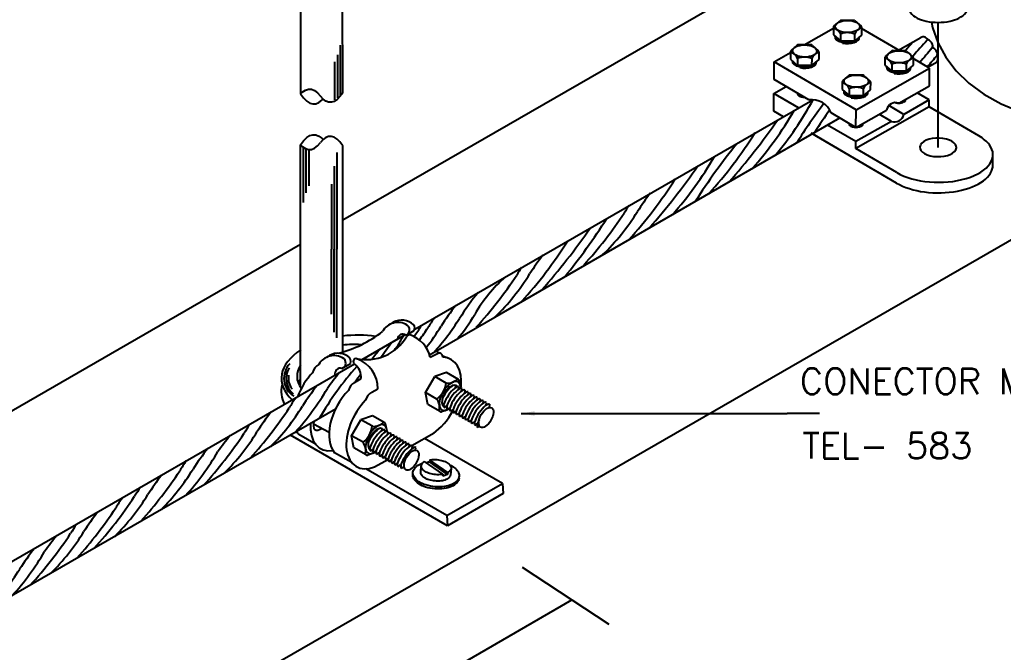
# Model space of a CAD drawing. Header units: millimetres. Extents: x -6438.6 to -6417.3, y -4691 to -4675.7.
# Drawn here: x -6430.24 to -6422.6, y -4684.04 to -4679.13 of the extents above; entities that cross this region are included whole.
import ezdxf

# ---------------------------------------------------------------- set-up
doc = ezdxf.new("R2010")
doc.units = ezdxf.units.MM
doc.header["$LTSCALE"] = 10
doc.linetypes.add('DASHDOT', pattern=[1, 0.5, -0.25, 0, -0.25])
doc.layers.add('Termotécnica', color=7, linetype='Continuous')
doc.styles.add('r80', font='romans.shx')

msp = doc.modelspace()

# ---------------------------------------------------------------- linework, layer by layer
at = {"layer": 'Termotécnica', "color": 2}
for p, q in [((-6428.0586, -4677.9732), (-6428.058, -4679.7088)), ((-6427.731, -4679.7016), (-6427.7311, -4677.9753)), ((-6427.731, -4680.6885), (-6423.8037, -4678.4246)), ((-6424.1509, -4679.3295), (-6423.923, -4679.1999)), ((-6423.923, -4679.1909), (-6423.9233, -4679.2514)), ((-6423.8711, -4679.1416), (-6423.9191, -4679.1827)), ((-6423.7629, -4679.1396), (-6423.8639, -4679.139)), ((-6423.7558, -4679.1423), (-6423.7083, -4679.184)), ((-6423.7046, -4679.1923), (-6423.7049, -4679.2528)), ((-6423.4086, -4679.3744), (-6423.7046, -4679.201)), ((-6423.9233, -4679.2514), (-6423.869, -4679.2991)), ((-6423.8687, -4679.2444), (-6423.869, -4679.2991)), ((-6423.7595, -4679.2451), (-6423.7599, -4679.2998)), ((-6423.7049, -4679.2528), (-6423.7599, -4679.2998)), ((-6423.4216, -4679.3739), (-6423.2438, -4679.2714)), ((-6424.2031, -4679.3314), (-6424.2511, -4679.3724)), ((-6424.0949, -4679.3294), (-6424.1959, -4679.3288)), ((-6424.0877, -4679.3321), (-6424.0402, -4679.3738)), ((-6423.7599, -4679.2998), (-6423.869, -4679.2991)), ((-6423.8553, -4679.3085), (-6423.851, -4679.2992)), ((-6423.8553, -4679.3085), (-6423.8553, -4679.2993)), ((-6423.8525, -4679.3065), (-6423.849, -4679.2992)), ((-6423.8525, -4679.3158), (-6423.8525, -4679.3065)), ((-6424.3827, -4679.4613), (-6424.255, -4679.3887)), ((-6424.2549, -4679.3807), (-6424.2553, -4679.4412)), ((-6424.2006, -4679.4341), (-6424.201, -4679.4888)), ((-6424.0915, -4679.4348), (-6424.0918, -4679.4895)), ((-6424.0365, -4679.3821), (-6424.0369, -4679.4426)), ((-6423.5225, -4679.4255), (-6423.5229, -4679.486)), ((-6423.5225, -4679.4255), (-6423.5229, -4679.486)), ((-6423.4707, -4679.3762), (-6423.5187, -4679.4173)), ((-6423.3625, -4679.3743), (-6423.4635, -4679.3736)), ((-6423.3554, -4679.377), (-6423.3079, -4679.4186)), ((-6423.3554, -4679.377), (-6423.3079, -4679.4186)), ((-6423.3041, -4679.4269), (-6423.3045, -4679.4874)), ((-6423.1772, -4679.51), (-6423.3042, -4679.4356)), ((-6424.3835, -4679.5978), (-6424.3827, -4679.4613)), ((-6423.7467, -4679.834), (-6424.3827, -4679.4613)), ((-6424.2553, -4679.4412), (-6424.201, -4679.4888)), ((-6424.0918, -4679.4895), (-6424.201, -4679.4888)), ((-6424.1873, -4679.4983), (-6424.183, -4679.4889)), ((-6424.1873, -4679.4983), (-6424.1872, -4679.4891)), ((-6424.1845, -4679.4963), (-6424.181, -4679.489)), ((-6424.1845, -4679.5055), (-6424.1845, -4679.4963)), ((-6424.0369, -4679.4426), (-6424.0918, -4679.4895)), ((-6423.7467, -4679.834), (-6423.1772, -4679.51)), ((-6423.5229, -4679.486), (-6423.4686, -4679.5337)), ((-6423.4682, -4679.479), (-6423.4686, -4679.5337)), ((-6423.3591, -4679.4797), (-6423.3594, -4679.5344)), ((-6423.3045, -4679.4874), (-6423.3594, -4679.5344)), ((-6423.1899, -4679.5025), (-6423.1219, -4679.4633)), ((-6423.1781, -4679.6465), (-6423.1772, -4679.51)), ((-6423.8026, -4679.566), (-6423.8507, -4679.607)), ((-6423.6944, -4679.564), (-6423.7955, -4679.5634)), ((-6423.6873, -4679.5667), (-6423.6398, -4679.6084)), ((-6423.3594, -4679.5344), (-6423.4686, -4679.5337)), ((-6423.4549, -4679.5431), (-6423.4506, -4679.5338)), ((-6423.4549, -4679.5431), (-6423.4548, -4679.5339)), ((-6423.4521, -4679.5412), (-6423.4486, -4679.5338)), ((-6423.4521, -4679.5504), (-6423.4521, -4679.5412)), ((-6424.3842, -4679.707), (-6424.2893, -4679.653)), ((-6424.1127, -4679.7565), (-6424.3835, -4679.5978)), ((-6423.8545, -4679.6153), (-6423.8549, -4679.6758)), ((-6423.6361, -4679.6167), (-6423.6365, -4679.6772)), ((-6423.4154, -4679.7815), (-6423.1781, -4679.6465)), ((-6424.3851, -4679.8435), (-6424.3842, -4679.707)), ((-6424.1934, -4679.8188), (-6424.3842, -4679.707)), ((-6423.8549, -4679.6758), (-6423.8006, -4679.7234)), ((-6423.8002, -4679.6688), (-6423.8006, -4679.7234)), ((-6423.6914, -4679.7241), (-6423.8006, -4679.7234)), ((-6423.7869, -4679.7329), (-6423.7826, -4679.7236)), ((-6423.7869, -4679.7329), (-6423.7868, -4679.7237)), ((-6423.7841, -4679.7402), (-6423.784, -4679.7309)), ((-6423.784, -4679.7309), (-6423.7806, -4679.7236)), ((-6423.6911, -4679.6695), (-6423.6914, -4679.7241)), ((-6423.6365, -4679.6772), (-6423.6914, -4679.7241)), ((-6423.1788, -4679.7557), (-6423.273, -4679.7005)), ((-6427.1723, -4681.5361), (-6424.0825, -4679.7549)), ((-6423.1791, -4679.8103), (-6423.7486, -4680.1343)), ((-6423.3772, -4679.8686), (-6423.4928, -4679.8009)), ((-6423.1788, -4679.7557), (-6423.3772, -4679.8686)), ((-6423.3624, -4679.7573), (-6423.3675, -4679.7543)), ((-6423.1791, -4679.8103), (-6423.1788, -4679.7557)), ((-6422.7933, -4680.0362), (-6423.1791, -4679.8103)), ((-6424.3113, -4679.8868), (-6424.3851, -4679.8435)), ((-6423.7476, -4679.9705), (-6423.94, -4679.8577)), ((-6423.7476, -4679.9705), (-6423.7467, -4679.834)), ((-6423.7476, -4679.9705), (-6423.5103, -4679.8355)), ((-6423.4727, -4679.9229), (-6423.567, -4679.8677)), ((-6426.549, -4681.4418), (-6423.8731, -4679.8969)), ((-6423.7483, -4680.0797), (-6423.9674, -4679.9513)), ((-6423.7865, -4679.9542), (-6423.7931, -4679.9564)), ((-6423.4727, -4679.9229), (-6423.7483, -4680.0797)), ((-6423.709, -4679.9485), (-6423.7003, -4679.9558)), ((-6423.7036, -4679.9569), (-6423.7023, -4679.9578)), ((-6423.4327, -4680.4016), (-6424.0942, -4680.014)), ((-6423.4327, -4680.4016), (-6424.0852, -4680.0193)), ((-6428.058, -4681.9852), (-6428.058, -4680.1062)), ((-6427.7309, -4681.7139), (-6427.731, -4680.1127)), ((-6423.7486, -4680.1343), (-6423.7483, -4680.0797)), ((-6432.5949, -4686.6349), (-6421.3636, -4680.1604)), ((-6423.4297, -4680.3212), (-6423.7486, -4680.1343)), ((-6422.6855, -4680.2604), (-6422.686, -4680.1903)), ((-6430.8864, -4682.5075), (-6428.058, -4680.8771)), ((-6427.0566, -4681.7348), (-6426.549, -4681.4418)), ((-6427.5795, -4681.7711), (-6427.248, -4681.5797)), ((-6427.2779, -4681.597), (-6427.248, -4681.5797)), ((-6430.7641, -4683.6081), (-6427.64, -4681.8061)), ((-6427.957, -4681.9891), (-6427.64, -4681.8061)), ((-6426.9263, -4681.8724), (-6427.0163, -4681.9036)), ((-6426.8316, -4681.9271), (-6426.9263, -4681.8724)), ((-6427.0883, -4682.0282), (-6427.0163, -4681.9036)), ((-6426.9278, -4681.955), (-6427.0163, -4681.9036)), ((-6426.8135, -4681.9947), (-6426.8246, -4681.9368)), ((-6427.0703, -4682.1218), (-6427.0883, -4682.0282)), ((-6427.0003, -4682.0791), (-6427.0883, -4682.0282)), ((-6426.8553, -4681.9718), (-6426.8578, -4681.9912)), ((-6426.8553, -4681.9718), (-6426.8578, -4681.9912)), ((-6426.8314, -4681.9836), (-6426.8341, -4682.0049)), ((-6426.8077, -4681.9973), (-6426.8104, -4682.0186)), ((-6426.784, -4682.011), (-6426.7865, -4682.0303)), ((-6426.7584, -4682.0253), (-6426.7609, -4682.0447)), ((-6426.7354, -4682.0391), (-6426.738, -4682.0585)), ((-6426.7117, -4682.0529), (-6426.7142, -4682.0722)), ((-6426.688, -4682.0667), (-6426.6905, -4682.086)), ((-6426.6648, -4682.0802), (-6426.6673, -4682.0995)), ((-6426.6414, -4682.0937), (-6426.6439, -4682.113)), ((-6426.6177, -4682.1069), (-6426.6202, -4682.1262)), ((-6430.8002, -4683.8917), (-6427.7862, -4682.1558)), ((-6426.9756, -4682.1765), (-6427.0703, -4682.1218)), ((-6426.9, -4682.1555), (-6426.9637, -4682.1776)), ((-6426.9558, -4682.124), (-6426.9456, -4682.1182)), ((-6426.9558, -4682.124), (-6426.9456, -4682.1182)), ((-6426.9432, -4682.144), (-6426.9219, -4682.1319)), ((-6426.9195, -4682.1576), (-6426.8982, -4682.1456)), ((-6426.8958, -4682.1713), (-6426.8745, -4682.1592)), ((-6426.8703, -4682.1857), (-6426.849, -4682.1736)), ((-6426.5912, -4682.1194), (-6426.5942, -4682.1444)), ((-6427.6612, -4682.3637), (-6427.5892, -4682.239)), ((-6427.4992, -4682.2078), (-6427.5892, -4682.239)), ((-6427.5007, -4682.2904), (-6427.5892, -4682.239)), ((-6427.4045, -4682.2625), (-6427.4992, -4682.2078)), ((-6426.8473, -4682.1995), (-6426.826, -4682.1874)), ((-6426.8236, -4682.2133), (-6426.8022, -4682.2012)), ((-6426.7998, -4682.227), (-6426.7785, -4682.215)), ((-6426.7766, -4682.2406), (-6426.7553, -4682.2285)), ((-6426.7532, -4682.254), (-6426.7319, -4682.242)), ((-6426.7295, -4682.2672), (-6426.7082, -4682.2551)), ((-6426.3469, -4682.1903), (-6424.2813, -4682.1903)), ((-6424.0313, -4682.1903), (-6424.2813, -4682.1903)), ((-6427.8365, -4682.3373), (-6427.9574, -4682.2736)), ((-6427.4282, -4682.3073), (-6427.4307, -4682.3267)), ((-6427.4043, -4682.3191), (-6427.407, -4682.3404)), ((-6427.3864, -4682.3302), (-6427.3976, -4682.2723)), ((-6427.3806, -4682.3327), (-6427.3833, -4682.354)), ((-6426.7048, -4682.2802), (-6426.6835, -4682.2682)), ((-6426.684, -4682.2988), (-6426.6692, -4682.2886)), ((-6426.9169, -4683.0629), (-6428.1371, -4682.3585)), ((-6427.6432, -4682.4572), (-6427.6612, -4682.3637)), ((-6427.5732, -4682.4145), (-6427.6612, -4682.3637)), ((-6427.3569, -4682.3464), (-6427.3594, -4682.3657)), ((-6427.3313, -4682.3608), (-6427.3338, -4682.3801)), ((-6427.3083, -4682.3746), (-6427.3109, -4682.3939)), ((-6427.2846, -4682.3884), (-6427.2871, -4682.4077)), ((-6427.2609, -4682.4021), (-6427.2634, -4682.4215)), ((-6426.491, -4682.7331), (-6427.0961, -4682.3838)), ((-6427.5485, -4682.5119), (-6427.6432, -4682.4572)), ((-6427.5287, -4682.4595), (-6427.5185, -4682.4536)), ((-6427.5161, -4682.4794), (-6427.4948, -4682.4673)), ((-6427.4924, -4682.4931), (-6427.4711, -4682.481)), ((-6427.2377, -4682.4157), (-6427.2402, -4682.435)), ((-6427.2143, -4682.4291), (-6427.2168, -4682.4485)), ((-6427.1906, -4682.4423), (-6427.1931, -4682.4616)), ((-6427.1647, -4682.4562), (-6427.1672, -4682.4755)), ((-6427.4729, -4682.491), (-6427.5366, -4682.5131)), ((-6427.4687, -4682.5068), (-6427.4474, -4682.4947)), ((-6427.4432, -4682.5211), (-6427.4219, -4682.5091)), ((-6427.4202, -4682.5349), (-6427.3989, -4682.5229)), ((-6427.3965, -4682.5487), (-6427.3751, -4682.5366)), ((-6427.3727, -4682.5625), (-6427.3514, -4682.5504)), ((-6427.3495, -4682.576), (-6427.3282, -4682.5639)), ((-6426.9533, -4682.6628), (-6427.0949, -4682.5647)), ((-6427.0583, -4682.5658), (-6427.0807, -4682.5745)), ((-6426.9167, -4682.664), (-6427.0583, -4682.5658)), ((-6426.9155, -4682.6496), (-6427.0571, -4682.5515)), ((-6426.9237, -4682.983), (-6427.5519, -4682.6202)), ((-6427.3261, -4682.5895), (-6427.3048, -4682.5774)), ((-6427.3024, -4682.6027), (-6427.2811, -4682.5906)), ((-6427.2765, -4682.6165), (-6427.2552, -4682.6044)), ((-6427.1254, -4682.6471), (-6427.1213, -4682.5976)), ((-6426.8891, -4682.6168), (-6426.8932, -4682.6663)), ((-6426.9552, -4682.6619), (-6426.9561, -4682.6722)), ((-6426.9533, -4682.6628), (-6426.9545, -4682.6772)), ((-6426.9167, -4682.664), (-6426.9545, -4682.6772)), ((-6426.9155, -4682.6496), (-6426.9167, -4682.664)), ((-6426.9237, -4682.983), (-6426.491, -4682.7331)), ((-6426.491, -4682.7331), (-6426.4843, -4682.8131)), ((-6426.4843, -4682.8131), (-6426.9169, -4683.0629)), ((-6426.9237, -4682.983), (-6426.9169, -4683.0629))]:
    msp.add_line(p, q, dxfattribs=at)
at = {"layer": 'Termotécnica', "color": 1, "linetype": 'DASHDOT'}
msp.add_line((-6423.1102, -4680.1247), (-6423.1102, -4679.1548), dxfattribs=at)
at = {"layer": 'Termotécnica', "color": 1}
for p, q in [((-6427.7496, -4679.3308), (-6427.7496, -4679.7177)), ((-6427.7702, -4679.4068), (-6427.7702, -4679.7396)), ((-6427.7926, -4679.7561), (-6427.7926, -4679.4604)), ((-6428.0346, -4680.5528), (-6428.0346, -4680.1254)), ((-6428.0144, -4680.4766), (-6428.0144, -4680.1366)), ((-6427.994, -4680.1418), (-6427.994, -4680.4234)), ((-6427.7764, -4680.1654), (-6427.7764, -4680.9153)), ((-6427.7962, -4680.27), (-6427.7962, -4680.9153)), ((-6427.8171, -4680.4106), (-6427.8171, -4680.9153)), ((-6427.8171, -4681.42), (-6427.8171, -4680.9153)), ((-6427.7962, -4681.5607), (-6427.7962, -4680.9153)), ((-6427.7764, -4681.6042), (-6427.7764, -4680.9153)), ((-6426.338, -4683.3825), (-6425.6659, -4683.8273)), ((-6429.6885, -4685.7959), (-6425.9514, -4683.6383))]:
    msp.add_line(p, q, dxfattribs=at)
at = {"layer": 'Termotécnica', "color": 3}
for p, q in [((-6427.229, -4681.5771), (-6427.1751, -4681.5462)), ((-6427.0511, -4681.7539), (-6426.9889, -4681.7214)), ((-6426.9808, -4681.7219), (-6427.0075, -4681.7065)), ((-6426.9022, -4681.7664), (-6426.9544, -4681.7453)), ((-6427.7247, -4681.8346), (-6427.6708, -4681.8038)), ((-6427.6387, -4681.9496), (-6427.5877, -4681.9201)), ((-6427.5051, -4682.0263), (-6427.4575, -4681.9989)), ((-6426.8092, -4682.0172), (-6426.8098, -4682.0139)), ((-6427.9376, -4682.4326), (-6428.0722, -4682.3547)), ((-6427.3821, -4682.3526), (-6427.3827, -4682.3493)), ((-6427.1951, -4682.4401), (-6427.0206, -4682.341)), ((-6427.6602, -4682.5719), (-6427.794, -4682.4955)), ((-6427.4834, -4682.6059), (-6427.3764, -4682.5441))]:
    msp.add_line(p, q, dxfattribs=at)
at = {"layer": 'Termotécnica', "color": 2}
for points in [[(-6423.3393, -4679.0391, 0.00472), (-6423.3393, -4679.0403, 0.174705), (-6423.3254, -4679.0791, 0.104203), (-6423.2722, -4679.1212, 0.064948), (-6423.2029, -4679.1453, 0.051099), (-6423.1103, -4679.1548, 0.051099), (-6423.0176, -4679.1453, 0.064948), (-6422.9483, -4679.1212, 0.104203), (-6422.8952, -4679.0791, 0.174705), (-6422.8812, -4679.0403, 0.174705)], [(-6426.9533, -4682.6628, -0.016409), (-6426.9626, -4682.6643, -0.051099), (-6427.01, -4682.6652, -0.051099), (-6427.0566, -4682.6565, -0.064948), (-6427.0907, -4682.6414, -0.104203), (-6427.1158, -4682.6178, -0.492299), (-6427.0949, -4682.5647, -0.174705)], [(-6427.0571, -4682.5515, -0.016409), (-6427.0477, -4682.55, -0.051099), (-6427.0004, -4682.5491, -0.051099), (-6426.9538, -4682.5578, -0.064948), (-6426.9197, -4682.5729, -0.104203), (-6426.8945, -4682.5965, -0.174705), (-6426.8891, -4682.6168, -0.174705), (-6426.8978, -4682.6358, -0.06738), (-6426.9155, -4682.6496, -0.064948)], [(-6426.8989, -4682.5907, -0.16143), (-6426.8355, -4682.6424, -0.163967), (-6426.8269, -4682.677, -0.163967), (-6426.8411, -4682.7098, -0.105865), (-6426.8851, -4682.7418, -0.069333), (-6426.9414, -4682.7578, -0.055541), (-6427.0143, -4682.7599, -0.055541), (-6427.0859, -4682.7459, -0.069333), (-6427.1387, -4682.7208, -0.105865), (-6427.177, -4682.682, -0.163967), (-6427.1855, -4682.6474, -0.163967)], [(-6427.1855, -4682.6474, -0.163967), (-6427.1714, -4682.6146, -0.134419), (-6427.1136, -4682.5775)], [(-6426.8282, -4682.6931, -0.163967), (-6426.8424, -4682.7258, -0.105865), (-6426.8865, -4682.7578, -0.069333), (-6426.9427, -4682.7739, -0.055541), (-6427.0156, -4682.7759, -0.055541), (-6427.0872, -4682.7619, -0.069333), (-6427.14, -4682.7368, -0.105865), (-6427.1783, -4682.6981, -0.163967), (-6427.1869, -4682.6634, -0.163967)], [(-6426.8932, -4682.6663, -0.174705), (-6426.9019, -4682.6853, -0.104203), (-6426.9306, -4682.7045, -0.064948), (-6426.9667, -4682.7138, -0.051099), (-6427.0141, -4682.7147, -0.051099), (-6427.0606, -4682.706, -0.064948), (-6427.0948, -4682.6909, -0.104203), (-6427.1199, -4682.6673, -0.174705), (-6427.1254, -4682.6471, -0.174705)]]:
    msp.add_lwpolyline(points, format="xyb", dxfattribs=at)
for points in [[(-6423.162, -4679.1517), (-6423.1534, -4679.1931), (-6423.1113, -4679.3118), (-6423.0506, -4679.4245), (-6422.9711, -4679.5298), (-6422.8728, -4679.6265), (-6422.7557, -4679.7131), (-6422.6197, -4679.7882), (-6422.4649, -4679.8506), (-6422.2911, -4679.899), (-6422.1006, -4679.9336), (-6421.9044, -4679.962), (-6421.7158, -4679.9936), (-6421.5481, -4680.0375), (-6421.4147, -4680.103), (-6421.3636, -4680.1604)], [(-6428.058, -4679.7088), (-6428.0444, -4679.6952), (-6428.0205, -4679.6796), (-6427.9968, -4679.6723), (-6427.9732, -4679.6734), (-6427.9497, -4679.6828), (-6427.9264, -4679.7005), (-6427.9031, -4679.7265)], [(-6428.058, -4679.7088), (-6428.0339, -4679.7411), (-6428.0099, -4679.765), (-6427.9861, -4679.7806), (-6427.9624, -4679.7879), (-6427.9388, -4679.7868), (-6427.9153, -4679.7774), (-6427.892, -4679.7597), (-6427.8827, -4679.7493)], [(-6427.731, -4679.7016), (-6427.7531, -4679.7312), (-6427.775, -4679.7533), (-6427.7967, -4679.7677), (-6427.8183, -4679.7746), (-6427.8397, -4679.774), (-6427.861, -4679.7657), (-6427.8822, -4679.7499), (-6427.9031, -4679.7265)], [(-6428.0579, -4680.1055), (-6428.0339, -4680.0732), (-6428.0099, -4680.0493), (-6427.9861, -4680.0337), (-6427.9624, -4680.0264), (-6427.9388, -4680.0275), (-6427.9153, -4680.0368), (-6427.8919, -4680.0545), (-6427.8826, -4680.065)], [(-6427.731, -4680.1127), (-6427.7531, -4680.0831), (-6427.7749, -4680.061), (-6427.7967, -4680.0465), (-6427.8183, -4680.0397), (-6427.8397, -4680.0403), (-6427.861, -4680.0486), (-6427.8821, -4680.0644), (-6427.9031, -4680.0878)], [(-6428.0579, -4680.1055), (-6428.0443, -4680.1191), (-6428.0205, -4680.1347), (-6427.9968, -4680.142), (-6427.9732, -4680.1409), (-6427.9497, -4680.1315), (-6427.9264, -4680.1138), (-6427.9031, -4680.0878)]]:
    msp.add_lwpolyline(points, dxfattribs=at)
for centre, radius, start, end in [((-6423.912, -4679.191), 0.0109, 130.51787, 179.6333), ((-6423.946, -4679.2779), 0.0843, 23.44405, 74.13428), ((-6423.864, -4679.1499), 0.0109, 89.6333, 130.51787), ((-6423.763, -4679.1506), 0.0109, 48.74977, 89.6333), ((-6423.6824, -4679.2798), 0.0846, 105.21508, 155.73978), ((-6423.7155, -4679.1922), 0.0109, 359.6333, 48.74977), ((-6423.815, -4679.3798), 0.1457, 67.63023, 111.6581), ((-6424.196, -4679.3397), 0.0109, 89.6333, 130.51787), ((-6424.0949, -4679.3403), 0.0109, 48.74977, 89.6333), ((-6424.278, -4679.4677), 0.0843, 23.44405, 74.13428), ((-6424.244, -4679.3807), 0.0109, 130.51787, 179.6333), ((-6424.1469, -4679.5696), 0.1457, 67.63023, 111.6581), ((-6424.0144, -4679.4696), 0.0846, 105.21508, 155.73978), ((-6424.0474, -4679.382), 0.0109, 359.6333, 48.74977), ((-6423.5456, -4679.5125), 0.0843, 23.44405, 74.13428), ((-6423.5116, -4679.4256), 0.0109, 130.51787, 179.6333), ((-6423.4636, -4679.3845), 0.0109, 89.6333, 130.51787), ((-6423.3626, -4679.3852), 0.0109, 48.74977, 89.6333), ((-6423.3626, -4679.3852), 0.0109, 48.74977, 89.6333), ((-6423.282, -4679.5144), 0.0846, 105.21508, 155.73978), ((-6423.282, -4679.5144), 0.0846, 105.21508, 155.73978), ((-6423.3151, -4679.4268), 0.0109, 359.6333, 48.74977), ((-6423.3151, -4679.4268), 0.0109, 359.6333, 48.74977), ((-6423.4145, -4679.6144), 0.1457, 67.63023, 111.6581), ((-6423.7955, -4679.5743), 0.0109, 89.6333, 130.51787), ((-6423.6945, -4679.5749), 0.0109, 48.74977, 89.6333), ((-6423.8436, -4679.6153), 0.0109, 130.51787, 179.6333), ((-6423.8776, -4679.7023), 0.0843, 23.44405, 74.13428), ((-6423.7465, -4679.8042), 0.1457, 67.63023, 111.6581), ((-6423.6139, -4679.7042), 0.0846, 105.21508, 155.73978), ((-6423.647, -4679.6166), 0.0109, 359.6333, 48.74977), ((-6424.089, -4679.9141), 0.1593, 20.72627, 98.54033), ((-6423.4394, -4679.8496), 0.0722, 70.52669, 168.73991), ((-6423.4482, -4679.855), 0.0722, 250.10205, 348.31526), ((-6427.1185, -4681.9277), 0.1921, 307.99693, 352.0248), ((-6426.9163, -4681.8438), 0.1112, 263.81075, 314.50098), ((-6426.8388, -4681.9395), 0.0144, 10.88457, 60), ((-6427.0904, -4682.1448), 0.1115, 345.58178, 36.10648), ((-6426.9684, -4682.164), 0.0144, 240, 289.11647), ((-6427.4892, -4682.1793), 0.1112, 263.81075, 314.50098), ((-6427.6914, -4682.2631), 0.1921, 307.99693, 352.0248), ((-6427.4117, -4682.275), 0.0144, 10.88457, 60), ((-6427.6633, -4682.4802), 0.1115, 345.58178, 36.10648), ((-6427.5413, -4682.4995), 0.0144, 240, 289.11647)]:
    msp.add_arc(centre, radius, start, end, dxfattribs=at)
at = {"layer": 'Termotécnica', "color": 1}
for centre, radius, start, end in [((-6421.9961, -4680.4889), 1.764, 137.93938, 140.81171), ((-6421.9313, -4680.5235), 1.764, 135.71073, 141.25074), ((-6419.6886, -4682.3839), 4.6058, 138.87005, 140.68922), ((-6419.9472, -4682.2204), 4.4924, 140.66004, 140.70184), ((-6419.649, -4682.441), 4.6058, 138.87005, 140.32111), ((-6426.3319, -4678.5399), 2.5582, 319.89764, 331.64164), ((-6420.4061, -4682.4844), 4.4924, 143.05632, 147.78678), ((-6426.5478, -4678.5092), 2.674, 318.22973, 330.18659), ((-6420.2659, -4682.4026), 4.4924, 145.12354, 147.78678), ((-6428.9461, -4676.7065), 5.5992, 318.82064, 325.09035), ((-6427.4114, -4678.1985), 3.4033, 317.80346, 327.82651), ((-6421.1936, -4682.9399), 4.4924, 140.66004, 147.78678), ((-6427.167, -4678.8665), 2.674, 318.22973, 330.21708), ((-6429.5654, -4677.0638), 5.5992, 318.82064, 325.09035), ((-6428.0307, -4678.5559), 3.4033, 317.80346, 327.82651), ((-6423.5883, -4681.8131), 2.204, 142.80738, 147.30418), ((-6424.3736, -4681.3299), 1.3625, 146.38535, 149.34171), ((-6428.3813, -4678.7531), 3.4033, 317.81392, 326.42645), ((-6426.9537, -4679.6863), 1.7772, 314.20366, 328.21026), ((-6429.9852, -4677.9186), 5.1121, 321.09246, 327.35435), ((-6430.3998, -4677.5453), 5.5992, 318.82064, 325.09035), ((-6428.8651, -4679.0374), 3.4033, 317.80346, 327.82651), ((-6424.4228, -4682.2945), 2.204, 142.80738, 147.30418), ((-6427.7881, -4680.1678), 1.7772, 314.20366, 328.21026), ((-6425.2081, -4681.8114), 1.3625, 146.38535, 149.34171), ((-6425.6704, -4682.0227), 1.1976, 131.78064, 149.86313), ((-6429.2157, -4679.2346), 3.4033, 317.81392, 326.42645), ((-6425.3044, -4682.3988), 1.7903, 140.12139, 148.0944), ((-6425.1119, -4682.7031), 2.204, 142.1817, 147.30418), ((-6425.8972, -4682.22), 1.3625, 145.50024, 149.34171), ((-6428.3311, -4680.5172), 1.7735, 317.46587, 328.17167), ((-6427.7178, -4680.8403), 1.1667, 318.66887, 330.12675), ((-6427.4561, -4681.3337), 0.3779, 316.91315, 332.19693), ((-6429.9049, -4679.6431), 3.4033, 324.47418, 326.42645), ((-6428.4773, -4680.5763), 1.7772, 321.66018, 328.21026), ((-6426.1545, -4682.5621), 1.5107, 142.32265, 147.68025), ((-6427.7659, -4681.3549), 0.5557, 321.69965, 334.95073), ((-6424.0519, -4684.4373), 4.363, 141.01838, 142.32566), ((-6426.747, -4682.6446), 1.1976, 131.71722, 133.23991), ((-6428.0227, -4681.9179), 0.164, 136.53512, 237.75499), ((-6428.0141, -4681.9196), 0.1557, 147.68727, 229.42866), ((-6425.8963, -4683.3773), 2.3198, 137.98944, 150.34267), ((-6426.3811, -4683.0207), 1.7903, 140.12139, 145.1211), ((-6428.0166, -4681.9167), 0.1359, 170.42145, 217.65103), ((-6424.0519, -4684.4373), 4.363, 144.19181, 145.18636), ((-6429.6241, -4680.9541), 2.0581, 317.74159, 329.55651), ((-6426.1886, -4683.325), 2.204, 142.16311, 147.30418), ((-6426.9739, -4682.8419), 1.3625, 145.50024, 149.34171), ((-6430.9815, -4680.265), 3.4033, 318.18093, 326.42645), ((-6426.5392, -4683.5222), 2.204, 142.49014, 147.30418), ((-6429.5539, -4681.1982), 1.7772, 315.36693, 328.21026), ((-6429.9045, -4681.3954), 1.7772, 314.85085, 328.21026), ((-6427.3245, -4683.0391), 1.3625, 145.93717, 149.34171), ((-6431.3321, -4680.4622), 3.4033, 317.81392, 326.42645), ((-6427.23, -4683.51), 1.7903, 140.12139, 145.1211), ((-6430.4731, -4681.4434), 2.0581, 317.74159, 329.55651), ((-6427.0375, -4683.8143), 2.204, 142.16311, 147.30418), ((-6427.8228, -4683.3312), 1.3625, 145.50024, 149.34171), ((-6431.8305, -4680.7543), 3.4033, 318.18093, 326.42645), ((-6430.4029, -4681.6875), 1.7772, 315.36693, 328.21026), ((-6427.3881, -4684.0115), 2.204, 142.49014, 147.30418), ((-6428.1734, -4683.5284), 1.3625, 145.93717, 149.34171), ((-6432.1811, -4680.9515), 3.4033, 317.81392, 326.42645), ((-6430.7535, -4681.8847), 1.7772, 314.85085, 328.21026), ((-6428.3191, -4683.618), 1.3625, 145.50024, 149.34171), ((-6432.3268, -4681.0411), 3.4033, 318.18093, 326.42645), ((-6427.8844, -4684.2983), 2.204, 142.49014, 147.30418), ((-6428.6697, -4683.8152), 1.3625, 145.93717, 149.34171), ((-6432.6774, -4681.2384), 3.4033, 317.81392, 326.42645), ((-6428.5753, -4684.2861), 1.7903, 140.12139, 145.1211), ((-6431.2498, -4682.1715), 1.7772, 314.85085, 328.21026), ((-6428.3828, -4684.5904), 2.204, 142.16311, 147.30418), ((-6431.8183, -4682.2195), 2.0581, 317.74159, 329.55651), ((-6431.7481, -4682.4637), 1.7772, 315.36693, 328.21026)]:
    msp.add_arc(centre, radius, start, end, dxfattribs=at)
at = {"layer": 'Termotécnica', "color": 3}
for centre, radius, start, end in [((-6427.3024, -4681.6203), 0.1364, 58.16413, 151.2602), ((-6427.272, -4681.6023), 0.1364, 56.13733, 128.18001), ((-6427.2173, -4681.5292), 0.0455, 338.04733, 62.47369), ((-6427.9946, -4680.8227), 0.9294, 284.26332, 308.03151), ((-6427.2557, -4681.5413), 0.0446, 289.38739, 63.1801), ((-6427.5443, -4681.4172), 0.3557, 256.67865, 330.07705), ((-6427.265, -4681.6151), 0.0398, 52.70957, 175.54312), ((-6427.2124, -4681.605), 0.0258, 76.75086, 156.27394), ((-6427.2923, -4681.8129), 0.2483, 13.73235, 69.76838), ((-6427.7677, -4681.8598), 0.1364, 56.13733, 128.18001), ((-6426.9866, -4681.755), 0.0336, 0.32311, 93.93305), ((-6427.798, -4681.8771), 0.1357, 58.03514, 150.50069), ((-6427.7514, -4681.7988), 0.0446, 289.38739, 63.1801), ((-6427.713, -4681.7868), 0.0455, 338.04733, 62.47369), ((-6427.6239, -4681.7872), 0.0248, 120.7879, 237.78465), ((-6427.628, -4681.7789), 0.0155, 58.84151, 123.39915), ((-6427.7059, -4681.9987), 0.2483, 359.94853, 69.76838), ((-6427.7494, -4681.8801), 0.0412, 71.80255, 196.7981), ((-6427.7207, -4681.9119), 0.1333, 356.47616, 51.12611)]:
    msp.add_arc(centre, radius, start, end, dxfattribs=at)
at = {"layer": 'Termotécnica', "color": 2}
for centre, major_axis in [((-6423.8137, -4679.187), (0.0948, -0.0006)), ((-6424.1457, -4679.3768), (0.0948, -0.0006)), ((-6423.4133, -4679.4217), (0.0948, -0.0006)), ((-6423.7453, -4679.6114), (0.0948, -0.0006)), ((-6426.6179, -4682.2215), (-0.0434, -0.0751)), ((-6427.1974, -4682.5525), (-0.0434, -0.0751))]:
    msp.add_ellipse(centre, major_axis=major_axis, ratio=0.500279, dxfattribs=at)
for centre, major_axis, ratio, start_param, end_param in [((-6423.8148, -4679.2702), (0.0963, -0.0006), 0.440757, 3.023327, 4.28105), ((-6423.8148, -4679.261), (0.0963, -0.0006), 0.440757, 3.185665, 4.034466), ((-6423.8148, -4679.2646), (0.0922, -0.0006), 0.499695, 4.294745, 6.217726), ((-6423.8149, -4679.2739), (0.0922, -0.0006), 0.499695, -1.988379, 0.104156), ((-6423.2209, -4679.3081), (-0.0229, 0.0367), 0.840361, 4.66795, 6.283185), ((-6423.1759, -4679.3231), (-0.0181, 0.0313), 0.509483, 3.143946, 6.283185), ((-6423.1401, -4679.3851), (-0.0181, 0.0313), 0.509483, 3.141593, 6.283185), ((-6423.149, -4679.4327), (-0.02, 0.0361), 0.886479, 3.141593, 4.783167), ((-6424.1468, -4679.46), (0.0963, -0.0006), 0.440757, 3.023327, 4.28105), ((-6424.1468, -4679.4508), (0.0963, -0.0006), 0.440757, 3.185665, 4.034466), ((-6424.1468, -4679.4544), (0.0922, -0.0006), 0.499695, 4.294745, 6.217726), ((-6424.1468, -4679.4636), (0.0922, -0.0006), 0.499695, -1.988379, 0.104156), ((-6423.4144, -4679.5048), (0.0963, -0.0006), 0.440757, 3.023327, 4.28105), ((-6423.4144, -4679.4956), (0.0963, -0.0006), 0.440757, 3.185665, 4.034466), ((-6423.4144, -4679.4993), (0.0922, -0.0006), 0.499695, 4.294745, 6.217726), ((-6423.4144, -4679.5085), (0.0922, -0.0006), 0.499695, -1.988379, 0.104156), ((-6424.1478, -4679.7085), (-0.0532, 0.0003), 0.509483, -0.118043, 1.57078), ((-6424.1476, -4679.7093), (0.055, -0.0049), 0.279135, 3.405042, 4.237334), ((-6423.7464, -4679.6946), (0.0963, -0.0006), 0.440757, 3.023327, 4.28105), ((-6423.7463, -4679.6854), (0.0963, -0.0006), 0.440757, 3.185665, 4.034466), ((-6423.7464, -4679.6983), (0.0922, -0.0006), 0.499695, -1.988379, 0.104156), ((-6423.7463, -4679.689), (0.0922, -0.0006), 0.499695, 4.294745, 6.217726), ((-6423.4152, -4679.7542), (0.0532, -0.0003), 0.509483, 4.183504, 4.699901), ((-6423.4152, -4679.7542), (0.0532, -0.0003), 0.509483, -1.562269, 0.112399), ((-6423.4152, -4679.7542), (0.055, -0.0049), 0.279135, 5.102173, 5.824162), ((-6423.7474, -4679.9432), (0.0532, -0.0003), 0.509483, -3.260657, 0.118762), ((-6423.7425, -4679.9516), (0.0545, -0.0087), 0.279135, 3.066812, 4.485611), ((-6423.7471, -4679.944), (0.055, -0.0049), 0.279135, 5.072348, 5.757449), ((-6423.1102, -4680.1247), (0.1419, -0.0009), 0.509483, -3.377097, 2.871259), ((-6423.1105, -4680.1793), (0.4256, -0.0027), 0.509483, 0.365247, 0.732945), ((-6423.1105, -4680.1793), (0.4256, -0.0027), 0.509483, -2.420558, 0.36715), ((-6423.1111, -4680.2612), (0.4256, -0.0027), 0.509483, -2.424519, 0.015985), ((-6427.6288, -4681.9091), (0.5774, 0.0139), 0.564445, 1.288538, 1.735353), ((-6427.6288, -4681.9091), (-0.5769, -0.0139), 0.564918, 5.532197, 6.809351), ((-6427.6601, -4681.8954), (0.4253, 0.0103), 0.564445, 1.394266, 1.724369), ((-6427.6601, -4681.8954), (0.4253, 0.0103), 0.564445, 2.76214, 3.52501), ((-6427.6601, -4682.0012), (0.4253, 0.0103), 0.564445, 2.780877, 2.900153), ((-6426.8984, -4682.0548), (-0.0625, -0.1083), 0.500279, -3.871922, 0.848217), ((-6427.6309, -4682.0125), (0.5774, 0.0139), 0.564445, 2.959952, 3.435426), ((-6426.8984, -4682.0548), (-0.047, -0.0813), 0.500279, 2.861531, 6.228609), ((-6427.4713, -4682.3902), (-0.0625, -0.1083), 0.500279, -3.871922, 0.848217), ((-6427.4713, -4682.3902), (-0.047, -0.0813), 0.500279, 2.861531, 6.228609)]:
    msp.add_ellipse(centre, major_axis=major_axis, ratio=ratio, start_param=start_param, end_param=end_param, dxfattribs=at)
at = {"layer": 'Termotécnica', "color": 3}
for centre, major_axis, ratio, start_param, end_param in [((-6427.0647, -4682.0758), (0.1757, 0.3037), 0.605501, 5.338245, 6.58995), ((-6427.8615, -4682.0863), (0.1738, 0.301), 0.605501, 1.180363, 1.827616), ((-6427.9188, -4681.8661), (0.0324, 0.0561), 0.61415, 0.696687, 2.049591), ((-6427.6414, -4682.0054), (0.0324, 0.0561), 0.61415, 0.696687, 2.009837), ((-6427.585, -4682.2241), (0.1738, 0.301), 0.605501, 1.175884, 2.925575), ((-6427.5082, -4682.0823), (0.0324, 0.0561), 0.61415, 0.688811, 2.009837), ((-6427.4518, -4682.3011), (0.1738, 0.301), 0.605501, 1.175884, 3.777677), ((-6427.0654, -4682.0758), (0.1757, 0.3037), 0.605501, 4.057273, 4.750279), ((-6427.896, -4682.2364), (-0.047, -0.0813), 0.500279, -1.100111, 0.873772), ((-6427.8634, -4682.0833), (0.1738, 0.301), 0.605501, 2.795541, 2.925575), ((-6427.7292, -4682.1618), (0.1738, 0.301), 0.605501, 2.247009, 3.594038)]:
    msp.add_ellipse(centre, major_axis=major_axis, ratio=ratio, start_param=start_param, end_param=end_param, dxfattribs=at)
at = {"layer": 'Termotécnica', "color": 1}
for centre, major_axis, ratio, start_param, end_param in [((-6426.9109, -4682.0494), (-0.056, -0.0809), 0.279135, 3.653434, 5.169979), ((-6426.9109, -4682.0494), (-0.056, -0.0809), 0.279135, 3.653434, 5.169979), ((-6426.8871, -4682.064), (-0.0562, -0.0808), 0.281547, 3.158868, 6.283185), ((-6426.8633, -4682.0769), (-0.0562, -0.0808), 0.281547, 3.158868, 6.283185), ((-6426.8396, -4682.0905), (-0.0562, -0.0808), 0.281547, 3.158868, 6.283185), ((-6426.8141, -4682.1049), (-0.0562, -0.0808), 0.281547, 3.158868, 6.283185), ((-6426.7911, -4682.1187), (-0.0562, -0.0808), 0.281547, 3.158868, 6.283185), ((-6426.7674, -4682.1325), (-0.0562, -0.0808), 0.281547, 3.158868, 6.283185), ((-6426.7436, -4682.1463), (-0.0562, -0.0808), 0.281547, 3.158868, 6.283185), ((-6426.7204, -4682.1598), (-0.0562, -0.0808), 0.281547, 3.158868, 6.283185), ((-6426.6971, -4682.1733), (-0.0562, -0.0808), 0.281547, 3.158868, 6.283185), ((-6426.6734, -4682.1864), (-0.0562, -0.0808), 0.281547, 3.158868, 6.283185), ((-6426.6474, -4682.2003), (-0.0562, -0.0808), 0.281547, 3.158868, 6.283185), ((-6426.63, -4682.2214), (0.0541, 0.0782), 0.279135, 1.992205, 3.141593), ((-6427.4838, -4682.3848), (-0.056, -0.0809), 0.279135, 3.653434, 5.169979), ((-6427.46, -4682.3994), (-0.0562, -0.0808), 0.281547, 3.158868, 6.283185), ((-6427.4362, -4682.4123), (-0.0562, -0.0808), 0.281547, 3.158868, 6.283185), ((-6427.4125, -4682.426), (-0.0562, -0.0808), 0.281547, 3.158868, 6.283185), ((-6427.387, -4682.4404), (-0.0562, -0.0808), 0.281547, 3.158868, 6.283185), ((-6427.364, -4682.4541), (-0.0562, -0.0808), 0.281547, 3.158868, 6.283185), ((-6427.3403, -4682.4679), (-0.0562, -0.0808), 0.281547, 3.158868, 6.283185), ((-6427.3165, -4682.4817), (-0.0562, -0.0808), 0.281547, 3.158868, 6.283185), ((-6427.2933, -4682.4952), (-0.0562, -0.0808), 0.281547, 3.158868, 6.283185), ((-6427.27, -4682.5087), (-0.0562, -0.0808), 0.281547, 3.158868, 6.283185), ((-6427.2463, -4682.5219), (-0.0562, -0.0808), 0.281547, 3.158868, 6.283185), ((-6427.2203, -4682.5357), (-0.0562, -0.0808), 0.281547, 3.158868, 6.283185)]:
    msp.add_ellipse(centre, major_axis=major_axis, ratio=ratio, start_param=start_param, end_param=end_param, dxfattribs=at)
at = {"layer": 'Termotécnica', "color": 2}
msp.add_solid([(-6426.2413, -4682.2086), (-6426.2411, -4682.1734), (-6426.3469, -4682.1903)], dxfattribs=at)

# ---------------------------------------------------------------- texts
at = {"layer": 'Termotécnica', "color": 2, "style": 'r80'}
for s, p in [('CONECTOR MINI-GAR', (-6424.1833, -4682.0403)), ('TEL- 583', (-6424.1647, -4682.5407))]:
    msp.add_text(s, height=0.2, dxfattribs=at).set_placement(p)

doc.saveas('drawing.dxf')
